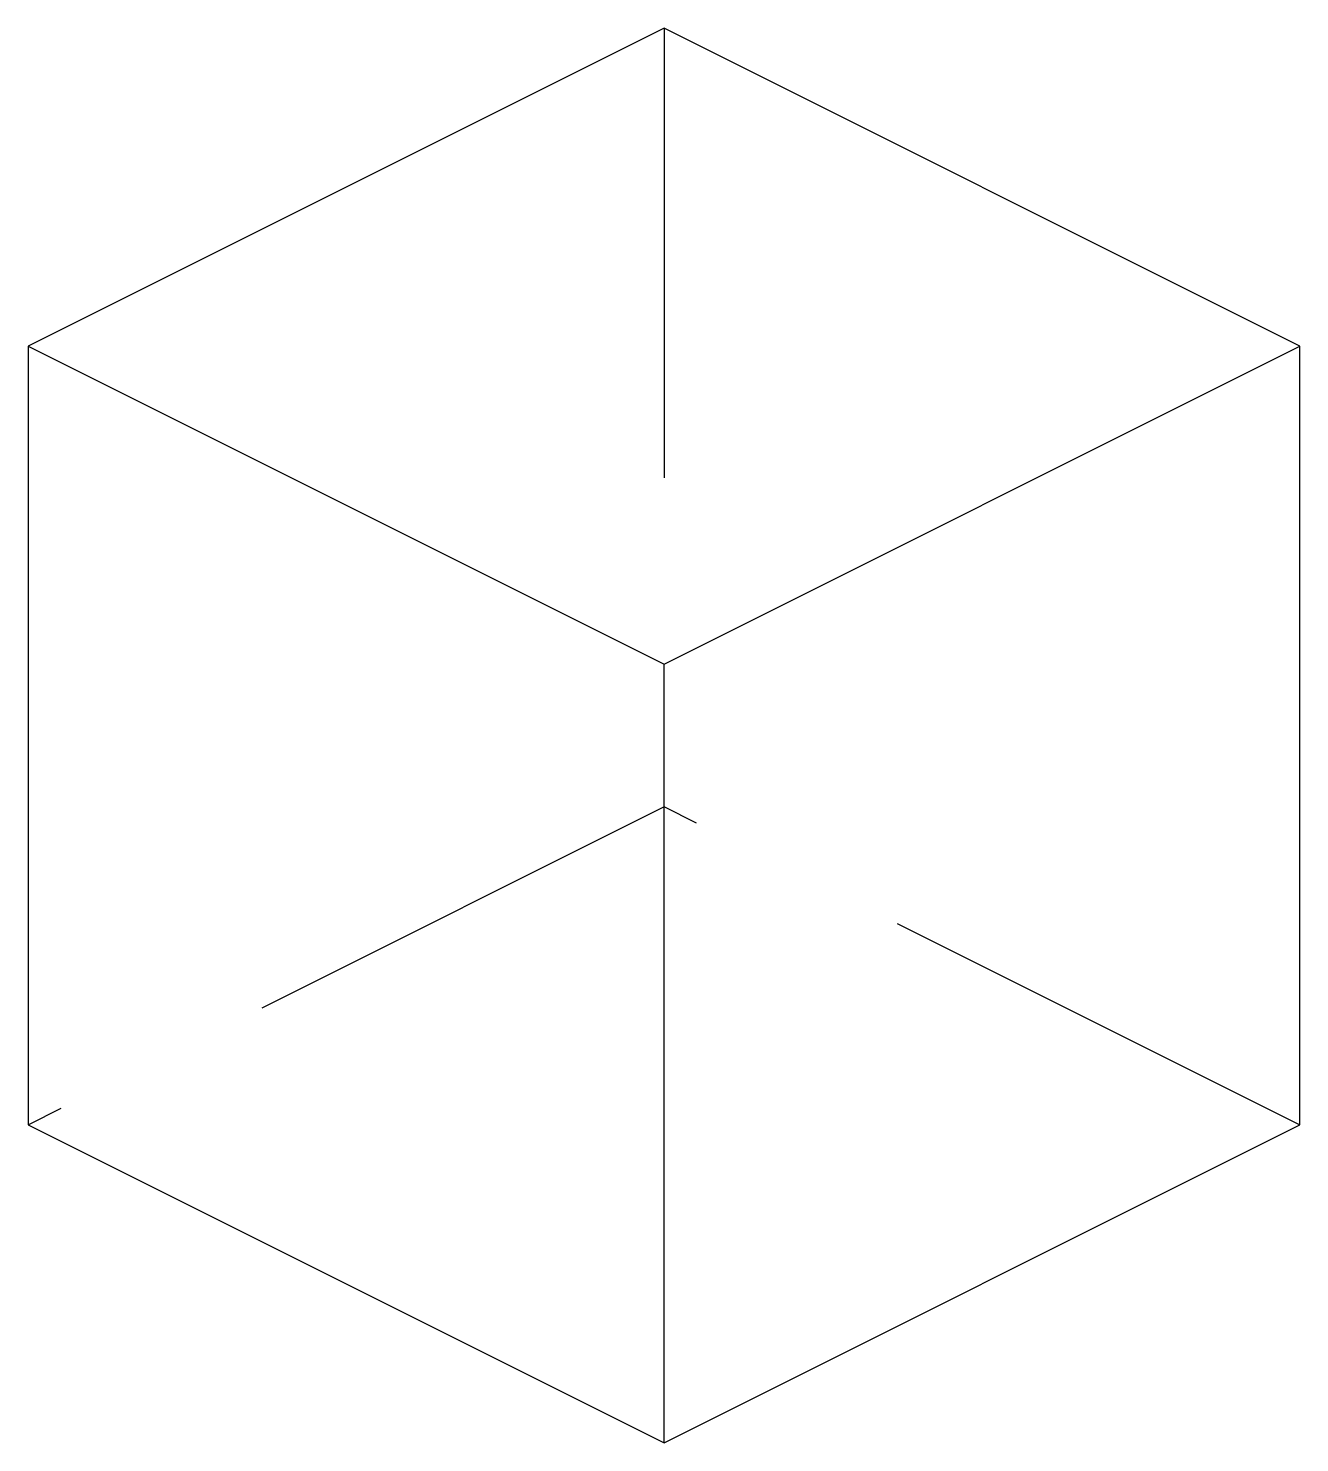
# Model space of a CAD drawing. Header units: metres. Extents: x -0.71 to 0.71, y -0.79 to 0.79.
import ezdxf

# ---------------------------------------------------------------- set-up
doc = ezdxf.new("R2010")
doc.units = ezdxf.units.M
doc.linetypes.add('DASHED', pattern=[0.75, 0.5, -0.25])
for name, color, linetype in [('EXPORT', 7, 'CONTINUOUS'), ('EXPORT-OCULTAS', 7, 'DASHED'), ('EXPORT-PERFIL', 7, 'CONTINUOUS')]:
    doc.layers.add(name, color=color, linetype=linetype)

msp = doc.modelspace()

# ---------------------------------------------------------------- linework, layer by layer
at = {"layer": 'EXPORT'}
for p, q in [((-0.7071, 0.433), (0, 0.0795)), ((0, 0.0795), (0.7071, 0.433)), ((0, -0.7866), (0, 0.0795))]:
    msp.add_line(p, q, dxfattribs=at)
at = {"layer": 'EXPORT-OCULTAS'}
for p, q in [((0, 0.7865), (0, 0.0795)), ((0, -0.0795), (-0.707, -0.433)), ((0.707, -0.433), (0, -0.0795))]:
    msp.add_line(p, q, dxfattribs=at)
at = {"layer": 'EXPORT-PERFIL'}
for p, q in [((0, 0.7866), (-0.7071, 0.433)), ((0.7071, 0.433), (0, 0.7866)), ((0, 0.7866), (0, 0.7865)), ((-0.7071, 0.433), (-0.7071, -0.433)), ((0.7071, -0.433), (0.7071, 0.433)), ((-0.7071, -0.433), (0, -0.7866)), ((-0.707, -0.433), (-0.7071, -0.433)), ((0, -0.7866), (0.7071, -0.433)), ((0.7071, -0.433), (0.707, -0.433))]:
    msp.add_line(p, q, dxfattribs=at)

doc.saveas('drawing.dxf')
